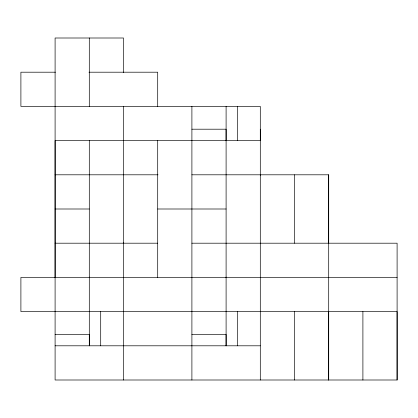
<?xml version="1.0" encoding="UTF-8"?>
<svg xmlns="http://www.w3.org/2000/svg" width="418" height="418" viewBox="0 0 418 418"><rect width="100%" height="100%" fill="white"/><g stroke="black" fill="none" stroke-linecap="round" stroke-linejoin="round"><path stroke-width="0.63" d="M55.098 277.4L55.098 140.6L260.299 140.6L260.299 129.199M89.3 277.4L89.3 140.6M123.498 243.198L123.498 106.402M226.101 277.4L226.101 129.199L191.899 129.199M260.299 174.802L260.299 379.999M328.7 311.598L328.7 379.999L328.7 174.802L191.899 174.802M328.7 243.198L328.7 174.802M362.902 379.999L362.902 311.598M123.498 72.528L123.498 38.001L55.098 38.001L55.098 379.999L397.1 379.999L397.1 311.598L20.9 311.598L20.9 277.4L397.1 277.4M55.427 72.199L20.9 72.199L20.9 106.402L260.299 106.402L260.299 175.126M88.977 72.199L157.701 72.199L157.701 106.402M55.098 174.802L158.025 174.802M55.098 209L89.3 209M157.701 209L226.101 209M55.098 243.198L157.701 243.198M191.899 243.198L397.1 243.198L397.1 379.999M55.098 334.4L89.3 334.4L89.3 345.801L89.3 277.077M191.899 334.4L226.101 334.4L226.101 345.801L226.101 277.077M55.098 345.801L260.299 345.801M294.502 174.802L294.502 243.198M294.502 311.598L294.502 379.999M237.502 106.402L237.502 140.6M237.502 311.598L237.502 345.801M226.101 106.402L226.101 140.6M191.899 106.402L191.899 379.999M157.701 140.6L157.701 277.724M123.498 242.874L123.498 379.999M100.701 311.598L100.701 345.801M89.3 38.001L89.3 106.402"/></g></svg>
